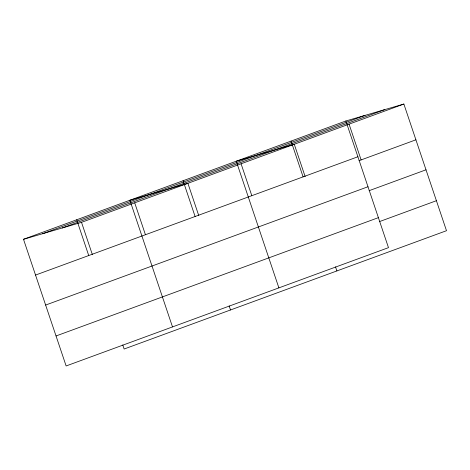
<?xml version="1.0" encoding="UTF-8"?>
<svg xmlns="http://www.w3.org/2000/svg" width="470" height="470" viewBox="0 0 470 470"><rect width="100%" height="100%" fill="white"/><g stroke="black" fill="none" stroke-linecap="round" stroke-linejoin="round"><path stroke-width="0.7" d="M345.861 120.984L388.484 247.649L66.129 365.96L23.5 239.295L345.861 120.984L403.871 104.04L446.5 230.705L124.139 349.016L122.764 344.927M42.647 233.702L365.002 115.391M62.369 227.944L384.73 109.627M23.5 239.295L81.516 222.351L403.871 104.04M35.538 275.067L357.899 156.757M359.056 160.681L415.909 139.813M45.631 305.065L367.992 186.749M369.15 190.673L426.008 169.805M56.036 335.968L378.391 217.651M379.548 221.576L436.407 200.708M349.069 124.15L361.113 159.923M305.153 176.597L294.273 144.267L236.257 161.21L278.886 287.875M335.521 266.843L336.896 270.932M291.059 141.094L303.097 176.867M241.081 163.789L251.732 195.432M198.775 215.642L187.894 183.312L129.879 200.249L172.508 326.92M229.143 305.888L230.517 309.977M183.065 180.727L195.109 216.505M134.702 202.829L145.353 234.477M81.516 222.351L92.396 254.687M76.686 219.772L88.73 255.545"/></g></svg>
